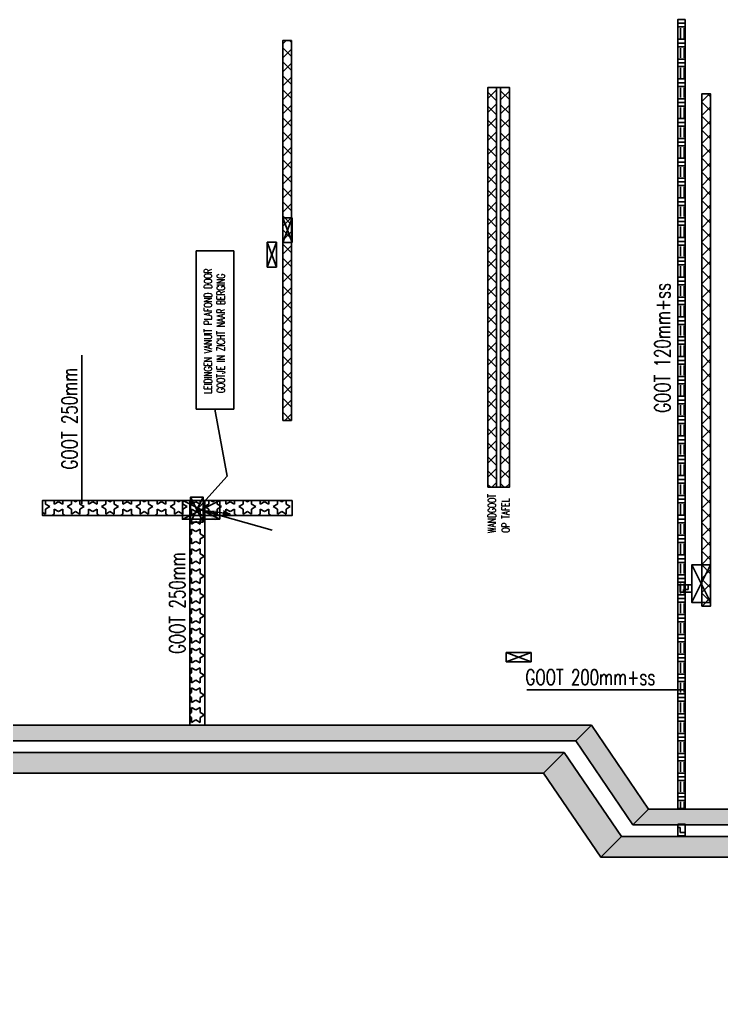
# Model space of a CAD drawing. Header units: millimetres. Extents: x -3262 to 109714, y 0 to 217318.
# Drawn here: x 76801 to 88041, y 189411 to 205065 of the extents above; entities that cross this region are included whole.
import ezdxf
from ezdxf.enums import TextEntityAlignment as Align

# ---------------------------------------------------------------- set-up
doc = ezdxf.new("R2010")
doc.units = ezdxf.units.MM
doc.header["$LTSCALE"] = 100
for name, color, linetype in [('ByLayer', 2, 'Continuous'), ('EL6131--_ENERGIEBEDR (1996)', 2, 'Continuous'), ('EL6131--_GEBOUWINST (1996)', 2, 'Continuous'), ('EL6131--_WG', 3, 'Continuous')]:
    doc.layers.add(name, color=color, linetype=linetype)
doc.styles.add('ROMANS', font='ROMANS', dxfattribs={"width": 0.7})

# ---------------------------------------------------------------- blocks, each defined once
blk = doc.blocks.new('*X111')
at = {"color": 0}
for p, q in [((36797, 13203), (36875, 13203)), ((36797, 13125), (36797, 13203)), ((36875, 13203), (36875, 13244)), ((36740, 13125), (36797, 13125)), ((36875, 13125), (36927, 13125)), ((36875, 13124), (36875, 13125))]:
    blk.add_line(p, q, dxfattribs=at)
blk = doc.blocks.new('NV-1')
at = {"layer": 'ByLayer'}
for p, q in [((0, 4), (7.91, 0)), ((0, 0), (7.91, 4))]:
    blk.add_line(p, q, dxfattribs=at)
blk.add_lwpolyline([(0, 0), (8, 0), (8, 4), (0, 4)], close=True, dxfattribs=at)
blk = doc.blocks.new('PIJL-UIT')
at = {"layer": 'ByLayer', "color": 2}
blk.add_line((0, 0), (2.92, 10.41), dxfattribs=at)
blk.add_solid([(3.23, 11.35), (1.51, 9.11), (3.24, 8.54)], dxfattribs=at)
blk = doc.blocks.new('*X112')
at = {"color": 0}
for p, q in [((40322, 24197), (40350, 24245)), ((40322, 24197), (40402, 24197)), ((40442, 24128), (40402, 24197)), ((40442, 24128), (40481, 24197)), ((40481, 24197), (40540, 24197)), ((40540, 24233), (40533, 24245)), ((40322, 24059), (40300, 24098)), ((40322, 24059), (40402, 24059)), ((40362, 23991), (40402, 24059)), ((40402, 23922), (40362, 23991)), ((40481, 24059), (40540, 24059)), ((40521, 23991), (40481, 24059)), ((40481, 23922), (40521, 23991)), ((40300, 23883), (40322, 23922)), ((40322, 23922), (40402, 23922)), ((40402, 23784), (40442, 23853)), ((40481, 23784), (40442, 23853)), ((40481, 23922), (40540, 23922)), ((40322, 23784), (40402, 23784)), ((40362, 23716), (40322, 23784)), ((40322, 23647), (40362, 23716)), ((40322, 23647), (40402, 23647)), ((40442, 23578), (40402, 23647)), ((40442, 23578), (40481, 23647)), ((40481, 23784), (40540, 23784)), ((40481, 23647), (40540, 23647)), ((40521, 23716), (40540, 23749)), ((40540, 23683), (40521, 23716)), ((40322, 23509), (40300, 23548)), ((40322, 23509), (40402, 23509)), ((40362, 23441), (40402, 23509)), ((40481, 23509), (40540, 23509)), ((40521, 23441), (40481, 23509)), ((40300, 23333), (40322, 23372)), ((40322, 23372), (40402, 23372)), ((40402, 23372), (40362, 23441)), ((40481, 23372), (40521, 23441)), ((40481, 23372), (40540, 23372)), ((40322, 23234), (40402, 23234)), ((40362, 23166), (40322, 23234)), ((40402, 23234), (40442, 23303)), ((40481, 23234), (40442, 23303)), ((40481, 23234), (40540, 23234)), ((40521, 23166), (40540, 23199)), ((40322, 23097), (40362, 23166)), ((40322, 23097), (40402, 23097)), ((40442, 23028), (40402, 23097)), ((40442, 23028), (40481, 23097)), ((40481, 23097), (40540, 23097)), ((40540, 23133), (40521, 23166)), ((40322, 22959), (40300, 22998)), ((40322, 22959), (40402, 22959)), ((40362, 22891), (40402, 22959)), ((40402, 22822), (40362, 22891)), ((40481, 22959), (40540, 22959)), ((40521, 22891), (40481, 22959)), ((40481, 22822), (40521, 22891)), ((40300, 22783), (40322, 22822)), ((40322, 22822), (40402, 22822)), ((40402, 22684), (40442, 22753)), ((40481, 22684), (40442, 22753)), ((40481, 22822), (40540, 22822)), ((40322, 22684), (40402, 22684)), ((40362, 22616), (40322, 22684)), ((40322, 22547), (40362, 22616)), ((40322, 22547), (40402, 22547)), ((40442, 22478), (40402, 22547)), ((40442, 22478), (40481, 22547)), ((40481, 22684), (40540, 22684)), ((40481, 22547), (40540, 22547)), ((40521, 22616), (40540, 22649)), ((40540, 22583), (40521, 22616)), ((40322, 22409), (40300, 22448)), ((40322, 22409), (40402, 22409)), ((40362, 22341), (40402, 22409)), ((40481, 22409), (40540, 22409)), ((40521, 22341), (40481, 22409)), ((40300, 22233), (40322, 22272)), ((40322, 22272), (40402, 22272)), ((40402, 22272), (40362, 22341)), ((40481, 22272), (40521, 22341)), ((40481, 22272), (40540, 22272)), ((40322, 22135), (40402, 22135)), ((40362, 22066), (40322, 22135)), ((40402, 22135), (40442, 22203)), ((40481, 22135), (40442, 22203)), ((40481, 22135), (40540, 22135)), ((40521, 22066), (40540, 22099)), ((40322, 21997), (40362, 22066)), ((40322, 21997), (40402, 21997)), ((40442, 21928), (40402, 21997)), ((40442, 21928), (40481, 21997)), ((40481, 21997), (40540, 21997)), ((40540, 22033), (40521, 22066)), ((40322, 21860), (40300, 21899)), ((40322, 21860), (40402, 21860)), ((40362, 21791), (40402, 21860)), ((40402, 21722), (40362, 21791)), ((40481, 21860), (40540, 21860)), ((40521, 21791), (40481, 21860)), ((40481, 21722), (40521, 21791)), ((40300, 21683), (40322, 21722)), ((40322, 21722), (40402, 21722)), ((40402, 21585), (40442, 21653)), ((40481, 21585), (40442, 21653)), ((40481, 21722), (40540, 21722)), ((40322, 21585), (40402, 21585)), ((40362, 21516), (40322, 21585)), ((40322, 21447), (40362, 21516)), ((40322, 21447), (40402, 21447)), ((40442, 21378), (40402, 21447)), ((40442, 21378), (40481, 21447)), ((40481, 21585), (40540, 21585)), ((40481, 21447), (40540, 21447)), ((40521, 21516), (40540, 21549)), ((40540, 21483), (40521, 21516)), ((40322, 21310), (40300, 21349)), ((40322, 21310), (40402, 21310)), ((40362, 21241), (40402, 21310)), ((40481, 21310), (40540, 21310)), ((40521, 21241), (40481, 21310)), ((40300, 21133), (40322, 21172)), ((40322, 21172), (40402, 21172)), ((40402, 21172), (40362, 21241)), ((40481, 21172), (40521, 21241)), ((40481, 21172), (40540, 21172)), ((40322, 21035), (40402, 21035)), ((40362, 20966), (40322, 21035)), ((40402, 21035), (40442, 21103)), ((40481, 21035), (40442, 21103)), ((40481, 21035), (40540, 21035)), ((40521, 20966), (40540, 20999)), ((40322, 20897), (40362, 20966)), ((40322, 20897), (40402, 20897)), ((40442, 20828), (40402, 20897)), ((40442, 20828), (40481, 20897)), ((40481, 20897), (40540, 20897)), ((40540, 20933), (40521, 20966)), ((40322, 20760), (40300, 20799)), ((40322, 20760), (40402, 20760)), ((40362, 20691), (40402, 20760)), ((40402, 20622), (40362, 20691)), ((40481, 20760), (40540, 20760)), ((40521, 20691), (40481, 20760)), ((40481, 20622), (40521, 20691)), ((40300, 20583), (40322, 20622)), ((40322, 20622), (40402, 20622)), ((40402, 20485), (40442, 20553)), ((40481, 20485), (40442, 20553)), ((40481, 20622), (40540, 20622)), ((40322, 20485), (40402, 20485)), ((40362, 20416), (40322, 20485)), ((40322, 20347), (40362, 20416)), ((40481, 20485), (40540, 20485)), ((40521, 20416), (40540, 20449)), ((40540, 20383), (40521, 20416)), ((40322, 20347), (40402, 20347)), ((40442, 20279), (40402, 20347)), ((40442, 20279), (40481, 20347)), ((40481, 20347), (40540, 20347))]:
    blk.add_line(p, q, dxfattribs=at)
blk = doc.blocks.new('*X113')
at = {"color": 0}
for p, q in [((40648, 17075), (40688, 17115)), ((40772, 16975), (40912, 17115)), ((40948, 16975), (40808, 17115)), ((40997, 16975), (41137, 17115)), ((41173, 16975), (41033, 17115)), ((41221, 16975), (41361, 17115)), ((41397, 16975), (41257, 17115)), ((41446, 16975), (41586, 17115)), ((41622, 16975), (41482, 17115)), ((41670, 16975), (41810, 17115)), ((41846, 16975), (41706, 17115)), ((41895, 16975), (42035, 17115)), ((42071, 16975), (41931, 17115)), ((42119, 16975), (42259, 17115)), ((42295, 16975), (42155, 17115)), ((42344, 16975), (42484, 17115)), ((42520, 16975), (42380, 17115)), ((42568, 16975), (42708, 17115)), ((42744, 16975), (42604, 17115)), ((42793, 16975), (42933, 17115)), ((42969, 16975), (42829, 17115)), ((43017, 16975), (43157, 17115)), ((43193, 16975), (43053, 17115)), ((43242, 16975), (43382, 17115)), ((43418, 16975), (43278, 17115)), ((43466, 16975), (43606, 17115)), ((43642, 16975), (43502, 17115)), ((43691, 16975), (43831, 17115)), ((43867, 16975), (43727, 17115)), ((43915, 16975), (44055, 17115)), ((44091, 16975), (43951, 17115)), ((44140, 16975), (44280, 17115)), ((44316, 16975), (44176, 17115)), ((44364, 16975), (44504, 17115)), ((44540, 16975), (44400, 17115)), ((44589, 16975), (44729, 17115)), ((44765, 16975), (44625, 17115)), ((44813, 16975), (44953, 17115)), ((44989, 16975), (44849, 17115)), ((45038, 16975), (45178, 17115)), ((45214, 16975), (45074, 17115)), ((45262, 16975), (45402, 17115)), ((45438, 16975), (45298, 17115)), ((45487, 16975), (45627, 17115)), ((45663, 16975), (45523, 17115)), ((45711, 16975), (45851, 17115)), ((45887, 16975), (45747, 17115)), ((45936, 16975), (46076, 17115)), ((46112, 16975), (45972, 17115)), ((46160, 16975), (46300, 17115)), ((46336, 16975), (46196, 17115)), ((46385, 16975), (46525, 17115)), ((46561, 16975), (46421, 17115)), ((46609, 16975), (46749, 17115)), ((46785, 16975), (46645, 17115)), ((46834, 16975), (46974, 17115)), ((47010, 16975), (46870, 17115)), ((40724, 16975), (40648, 17050))]:
    blk.add_line(p, q, dxfattribs=at)
blk = doc.blocks.new('*X114')
at = {"color": 0}
for p, q in [((40648, 16851), (40708, 16910)), ((40928, 16770), (40788, 16910)), ((40792, 16770), (40932, 16910)), ((41153, 16770), (41013, 16910)), ((41017, 16770), (41157, 16910)), ((41377, 16770), (41237, 16910)), ((41241, 16770), (41381, 16910)), ((41602, 16770), (41462, 16910)), ((41466, 16770), (41606, 16910)), ((41826, 16770), (41686, 16910)), ((41690, 16770), (41830, 16910)), ((42051, 16770), (41911, 16910)), ((41915, 16770), (42055, 16910)), ((42275, 16770), (42135, 16910)), ((42139, 16770), (42279, 16910)), ((42500, 16770), (42360, 16910)), ((42364, 16770), (42504, 16910)), ((42724, 16770), (42584, 16910)), ((42588, 16770), (42728, 16910)), ((42949, 16770), (42809, 16910)), ((42813, 16770), (42953, 16910)), ((43173, 16770), (43033, 16910)), ((43037, 16770), (43177, 16910)), ((43398, 16770), (43258, 16910)), ((43262, 16770), (43402, 16910)), ((43622, 16770), (43482, 16910)), ((43486, 16770), (43626, 16910)), ((43847, 16770), (43707, 16910)), ((43711, 16770), (43851, 16910)), ((44071, 16770), (43931, 16910)), ((43935, 16770), (44075, 16910)), ((44296, 16770), (44156, 16910)), ((44160, 16770), (44300, 16910)), ((44520, 16770), (44380, 16910)), ((44384, 16770), (44524, 16910)), ((44745, 16770), (44605, 16910)), ((44609, 16770), (44749, 16910)), ((44969, 16770), (44829, 16910)), ((44833, 16770), (44973, 16910)), ((45194, 16770), (45054, 16910)), ((45058, 16770), (45198, 16910)), ((45418, 16770), (45278, 16910)), ((45282, 16770), (45422, 16910)), ((45643, 16770), (45503, 16910)), ((45507, 16770), (45647, 16910)), ((45867, 16770), (45727, 16910)), ((45731, 16770), (45871, 16910)), ((46092, 16770), (45952, 16910)), ((45956, 16770), (46096, 16910)), ((46316, 16770), (46176, 16910)), ((46180, 16770), (46320, 16910)), ((46541, 16770), (46401, 16910)), ((46405, 16770), (46545, 16910)), ((46765, 16770), (46625, 16910)), ((46629, 16770), (46769, 16910)), ((46990, 16770), (46850, 16910)), ((46854, 16770), (46994, 16910)), ((40704, 16770), (40648, 16825))]:
    blk.add_line(p, q, dxfattribs=at)
blk = doc.blocks.new('*X115')
at = {"color": 0}
for p, q in [((38985, 13550), (38851, 13683)), ((38919, 13550), (39059, 13690)), ((39209, 13550), (39069, 13690)), ((39143, 13550), (39283, 13690)), ((39434, 13550), (39294, 13690)), ((39368, 13550), (39508, 13690)), ((39658, 13550), (39518, 13690)), ((39592, 13550), (39732, 13690)), ((39883, 13550), (39743, 13690)), ((39817, 13550), (39957, 13690)), ((40107, 13550), (39967, 13690)), ((40041, 13550), (40181, 13690)), ((40332, 13550), (40192, 13690)), ((40266, 13550), (40406, 13690)), ((40556, 13550), (40416, 13690)), ((40490, 13550), (40630, 13690)), ((40781, 13550), (40641, 13690)), ((40715, 13550), (40855, 13690)), ((41005, 13550), (40865, 13690)), ((40939, 13550), (41079, 13690)), ((41230, 13550), (41090, 13690)), ((41164, 13550), (41304, 13690)), ((41454, 13550), (41314, 13690)), ((41388, 13550), (41528, 13690)), ((41679, 13550), (41539, 13690)), ((41613, 13550), (41753, 13690)), ((41903, 13550), (41763, 13690)), ((41837, 13550), (41977, 13690)), ((42128, 13550), (41988, 13690)), ((42062, 13550), (42202, 13690)), ((42352, 13550), (42212, 13690)), ((42286, 13550), (42426, 13690)), ((42577, 13550), (42437, 13690)), ((42511, 13550), (42651, 13690)), ((42801, 13550), (42661, 13690)), ((42735, 13550), (42875, 13690)), ((43026, 13550), (42886, 13690)), ((42960, 13550), (43100, 13690)), ((43250, 13550), (43110, 13690)), ((43184, 13550), (43324, 13690)), ((43475, 13550), (43335, 13690)), ((43409, 13550), (43549, 13690)), ((43699, 13550), (43559, 13690)), ((43633, 13550), (43773, 13690)), ((43924, 13550), (43784, 13690)), ((43858, 13550), (43998, 13690)), ((44149, 13550), (44009, 13690)), ((44083, 13550), (44223, 13690)), ((44373, 13550), (44233, 13690)), ((44307, 13550), (44447, 13690)), ((44598, 13550), (44458, 13690)), ((44532, 13550), (44672, 13690)), ((44822, 13550), (44682, 13690)), ((44756, 13550), (44896, 13690)), ((45047, 13550), (44907, 13690)), ((44981, 13550), (45121, 13690)), ((45271, 13550), (45131, 13690)), ((45205, 13550), (45345, 13690)), ((45496, 13550), (45356, 13690)), ((45430, 13550), (45570, 13690)), ((45720, 13550), (45580, 13690)), ((45654, 13550), (45794, 13690)), ((45945, 13550), (45805, 13690)), ((45879, 13550), (46019, 13690)), ((46169, 13550), (46029, 13690)), ((46103, 13550), (46243, 13690)), ((46394, 13550), (46254, 13690)), ((46328, 13550), (46468, 13690)), ((46618, 13550), (46478, 13690)), ((46552, 13550), (46692, 13690)), ((46843, 13550), (46703, 13690)), ((46777, 13550), (46917, 13690)), ((47048, 13568), (46927, 13690)), ((47001, 13550), (47048, 13597))]:
    blk.add_line(p, q, dxfattribs=at)
blk = doc.blocks.new('*X116')
at = {"color": 0}
for p, q in [((41823, 20271), (41952, 20400)), ((41929, 20260), (41823, 20365)), ((42153, 20260), (42013, 20400)), ((42037, 20260), (42177, 20400)), ((42378, 20260), (42238, 20400)), ((42261, 20260), (42401, 20400)), ((42602, 20260), (42462, 20400)), ((42486, 20260), (42626, 20400)), ((42827, 20260), (42687, 20400)), ((42710, 20260), (42850, 20400)), ((43051, 20260), (42911, 20400)), ((42935, 20260), (43075, 20400)), ((43276, 20260), (43136, 20400)), ((43159, 20260), (43299, 20400)), ((43500, 20260), (43360, 20400)), ((43384, 20260), (43524, 20400)), ((43725, 20260), (43585, 20400)), ((43608, 20260), (43748, 20400)), ((43949, 20260), (43809, 20400)), ((43833, 20260), (43973, 20400)), ((44174, 20260), (44034, 20400)), ((44057, 20260), (44197, 20400)), ((44398, 20260), (44258, 20400)), ((44282, 20260), (44422, 20400)), ((44623, 20260), (44483, 20400)), ((44506, 20260), (44646, 20400)), ((44847, 20260), (44707, 20400)), ((44731, 20260), (44871, 20400)), ((45072, 20260), (44932, 20400)), ((44955, 20260), (45095, 20400)), ((45296, 20260), (45156, 20400)), ((45180, 20260), (45320, 20400)), ((45521, 20260), (45381, 20400)), ((45404, 20260), (45544, 20400)), ((45745, 20260), (45605, 20400)), ((45629, 20260), (45769, 20400)), ((45970, 20260), (45830, 20400)), ((45853, 20260), (45993, 20400)), ((46194, 20260), (46054, 20400)), ((46078, 20260), (46218, 20400)), ((46419, 20260), (46279, 20400)), ((46302, 20260), (46442, 20400)), ((46643, 20260), (46503, 20400)), ((46527, 20260), (46667, 20400)), ((46868, 20260), (46728, 20400)), ((46751, 20260), (46891, 20400)), ((47092, 20260), (46952, 20400)), ((46976, 20260), (47116, 20400)), ((47317, 20260), (47177, 20400)), ((47200, 20260), (47340, 20400)), ((47541, 20260), (47401, 20400)), ((47425, 20260), (47565, 20400)), ((47766, 20260), (47626, 20400)), ((47649, 20260), (47789, 20400)), ((47904, 20346), (47850, 20400)), ((47874, 20260), (47904, 20290))]:
    blk.add_line(p, q, dxfattribs=at)
blk = doc.blocks.new('*X117')
at = {"color": 0}
for p, q in [((35608, 14030), (35719, 14030)), ((35608, 13970), (35719, 13970)), ((35739, 13955), (35739, 14075)), ((35798, 13955), (35798, 14075)), ((35858, 13955), (35858, 14075)), ((35878, 14030), (36036, 14030)), ((35878, 13970), (36036, 13970)), ((36056, 13955), (36056, 14075)), ((36116, 13955), (36116, 14075)), ((36175, 13955), (36175, 14075)), ((36195, 14030), (36354, 14030)), ((36195, 13970), (36354, 13970)), ((36374, 13955), (36374, 14075)), ((36433, 13955), (36433, 14075)), ((36493, 13955), (36493, 14075)), ((36512, 14030), (36671, 14030)), ((36512, 13970), (36671, 13970)), ((36691, 13955), (36691, 14075)), ((36751, 13955), (36751, 14075)), ((36810, 13955), (36810, 14075)), ((36830, 14030), (36989, 14030)), ((36830, 13970), (36989, 13970)), ((37009, 13955), (37009, 14075)), ((37068, 13955), (37068, 14075)), ((37128, 13955), (37128, 14075)), ((37148, 14030), (37306, 14030)), ((37148, 13970), (37306, 13970)), ((37326, 13955), (37326, 14075)), ((37386, 13955), (37386, 14075)), ((37445, 13955), (37445, 14075)), ((37465, 14030), (37624, 14030)), ((37465, 13970), (37624, 13970)), ((37644, 13955), (37644, 14075)), ((37703, 13955), (37703, 14075)), ((37763, 13955), (37763, 14075)), ((37782, 14030), (37941, 14030)), ((37782, 13970), (37941, 13970)), ((37961, 13955), (37961, 14075)), ((38021, 13955), (38021, 14075)), ((38080, 13955), (38080, 14075)), ((38100, 14030), (38259, 14030)), ((38100, 13970), (38259, 13970)), ((38279, 13955), (38279, 14075)), ((38338, 13955), (38338, 14075)), ((38398, 13955), (38398, 14075)), ((38418, 14030), (38576, 14030)), ((38418, 13970), (38576, 13970)), ((38596, 13955), (38596, 14075)), ((38656, 13955), (38656, 14075)), ((38715, 13955), (38715, 14075)), ((38735, 14030), (38894, 14030)), ((38735, 13970), (38894, 13970)), ((38914, 13955), (38914, 14075)), ((38973, 13955), (38973, 14075)), ((39033, 13955), (39033, 14075)), ((39052, 14030), (39192, 14030)), ((39052, 13970), (39192, 13970))]:
    blk.add_line(p, q, dxfattribs=at)
blk = doc.blocks.new('PIJL-IN')
at = {"layer": 'ByLayer', "color": 2}
blk.add_line((-3.08, -10.72), (-0.16, -0.31), dxfattribs=at)
blk.add_solid([(0, 0), (-1.71, -2.24), (0.01, -2.81)], dxfattribs=at)
blk = doc.blocks.new('*X120')
at = {"color": 0}
for p, q in [((36989, 21860), (37068, 21860)), ((37028, 21791), (36989, 21860)), ((36989, 21722), (37028, 21791)), ((37068, 21860), (37083, 21886)), ((37147, 21860), (37132, 21886)), ((37147, 21860), (37227, 21860)), ((37187, 21791), (37227, 21860)), ((37227, 21722), (37187, 21791)), ((37306, 21860), (37386, 21860)), ((37346, 21791), (37306, 21860)), ((37306, 21722), (37346, 21791)), ((37386, 21860), (37401, 21886)), ((37465, 21860), (37450, 21886)), ((37465, 21860), (37544, 21860)), ((37505, 21791), (37544, 21860)), ((37544, 21722), (37505, 21791)), ((37624, 21860), (37703, 21860)), ((37663, 21791), (37624, 21860)), ((37624, 21722), (37663, 21791)), ((37703, 21860), (37718, 21886)), ((37782, 21860), (37767, 21886)), ((37782, 21860), (37862, 21860)), ((37822, 21791), (37862, 21860)), ((37862, 21722), (37822, 21791)), ((37941, 21860), (38021, 21860)), ((37981, 21791), (37941, 21860)), ((37941, 21722), (37981, 21791)), ((38021, 21860), (38036, 21886)), ((38100, 21860), (38085, 21886)), ((38100, 21860), (38179, 21860)), ((38140, 21791), (38179, 21860)), ((38179, 21722), (38140, 21791)), ((38259, 21860), (38338, 21860)), ((38298, 21791), (38259, 21860)), ((38259, 21722), (38298, 21791)), ((38338, 21860), (38353, 21886)), ((38417, 21860), (38402, 21886)), ((38417, 21860), (38497, 21860)), ((38457, 21791), (38497, 21860)), ((38497, 21722), (38457, 21791)), ((38576, 21860), (38656, 21860)), ((38616, 21791), (38576, 21860)), ((38576, 21722), (38616, 21791)), ((38656, 21860), (38671, 21886)), ((38735, 21860), (38720, 21886)), ((38735, 21860), (38814, 21860)), ((38775, 21791), (38814, 21860)), ((38814, 21722), (38775, 21791)), ((38894, 21860), (38973, 21860)), ((38933, 21791), (38894, 21860)), ((38894, 21722), (38933, 21791)), ((38973, 21860), (38988, 21886)), ((39052, 21860), (39037, 21886)), ((39052, 21860), (39132, 21860)), ((39092, 21791), (39132, 21860)), ((39132, 21722), (39092, 21791)), ((39211, 21860), (39291, 21860)), ((39251, 21791), (39211, 21860)), ((39211, 21722), (39251, 21791)), ((39291, 21860), (39306, 21886)), ((39370, 21860), (39355, 21886)), ((39370, 21860), (39449, 21860)), ((39410, 21791), (39449, 21860)), ((39449, 21722), (39410, 21791)), ((39529, 21860), (39608, 21860)), ((39568, 21791), (39529, 21860)), ((39529, 21722), (39568, 21791)), ((39608, 21860), (39623, 21886)), ((39687, 21860), (39672, 21886)), ((39687, 21860), (39767, 21860)), ((39727, 21791), (39767, 21860)), ((39767, 21722), (39727, 21791)), ((39846, 21860), (39926, 21860)), ((39886, 21791), (39846, 21860)), ((39846, 21722), (39886, 21791)), ((39926, 21860), (39941, 21886)), ((40005, 21860), (39990, 21886)), ((40005, 21860), (40084, 21860)), ((40045, 21791), (40084, 21860)), ((40084, 21722), (40045, 21791)), ((40164, 21860), (40243, 21860)), ((40203, 21791), (40164, 21860)), ((40164, 21722), (40203, 21791)), ((40243, 21860), (40258, 21886)), ((40322, 21860), (40307, 21886)), ((40322, 21860), (40402, 21860)), ((40362, 21791), (40402, 21860)), ((40402, 21722), (40362, 21791)), ((40481, 21860), (40540, 21860)), ((40521, 21791), (40481, 21860)), ((40481, 21722), (40521, 21791)), ((36945, 21646), (36949, 21653)), ((36953, 21646), (36949, 21653)), ((36989, 21722), (37068, 21722)), ((37108, 21653), (37068, 21722)), ((37108, 21653), (37147, 21722)), ((37147, 21722), (37227, 21722)), ((37262, 21646), (37267, 21653)), ((37271, 21646), (37267, 21653)), ((37306, 21722), (37386, 21722)), ((37425, 21653), (37386, 21722)), ((37425, 21653), (37465, 21722)), ((37465, 21722), (37544, 21722)), ((37580, 21646), (37584, 21653)), ((37588, 21646), (37584, 21653)), ((37624, 21722), (37703, 21722)), ((37743, 21653), (37703, 21722)), ((37743, 21653), (37782, 21722)), ((37782, 21722), (37862, 21722)), ((37897, 21646), (37902, 21653)), ((37906, 21646), (37902, 21653)), ((37941, 21722), (38021, 21722)), ((38060, 21653), (38021, 21722)), ((38060, 21653), (38100, 21722)), ((38100, 21722), (38179, 21722)), ((38215, 21646), (38219, 21653)), ((38223, 21646), (38219, 21653)), ((38259, 21722), (38338, 21722)), ((38378, 21653), (38338, 21722)), ((38378, 21653), (38417, 21722)), ((38417, 21722), (38497, 21722)), ((38532, 21646), (38537, 21653)), ((38541, 21646), (38537, 21653)), ((38576, 21722), (38656, 21722)), ((38695, 21653), (38656, 21722)), ((38695, 21653), (38735, 21722)), ((38735, 21722), (38814, 21722)), ((38850, 21646), (38854, 21653)), ((38858, 21646), (38854, 21653)), ((38894, 21722), (38973, 21722)), ((39013, 21653), (38973, 21722)), ((39013, 21653), (39052, 21722)), ((39052, 21722), (39132, 21722)), ((39167, 21646), (39172, 21653)), ((39176, 21646), (39172, 21653)), ((39211, 21722), (39291, 21722)), ((39330, 21653), (39291, 21722)), ((39330, 21653), (39370, 21722)), ((39370, 21722), (39449, 21722)), ((39485, 21646), (39489, 21653)), ((39493, 21646), (39489, 21653)), ((39529, 21722), (39608, 21722)), ((39648, 21653), (39608, 21722)), ((39648, 21653), (39687, 21722)), ((39687, 21722), (39767, 21722)), ((39802, 21646), (39807, 21653)), ((39811, 21646), (39807, 21653)), ((39846, 21722), (39926, 21722)), ((39965, 21653), (39926, 21722)), ((39965, 21653), (40005, 21722)), ((40005, 21722), (40084, 21722)), ((40120, 21646), (40124, 21653)), ((40128, 21646), (40124, 21653)), ((40164, 21722), (40243, 21722)), ((40283, 21653), (40243, 21722)), ((40283, 21653), (40322, 21722)), ((40322, 21722), (40402, 21722)), ((40437, 21646), (40442, 21653)), ((40446, 21646), (40442, 21653)), ((40481, 21722), (40540, 21722))]:
    blk.add_line(p, q, dxfattribs=at)
blk = doc.blocks.new('*X121')
at = {"color": 0}
for p, q in [((39192, 14030), (39211, 14030)), ((39192, 13970), (39211, 13970)), ((39231, 13955), (39231, 14075)), ((39291, 13955), (39291, 14075)), ((39350, 13955), (39350, 14075)), ((39370, 14030), (39529, 14030)), ((39370, 13970), (39529, 13970)), ((39549, 13955), (39549, 14075)), ((39608, 13955), (39608, 14075)), ((39668, 13955), (39668, 14075)), ((39688, 14030), (39846, 14030)), ((39688, 13970), (39846, 13970)), ((39866, 13955), (39866, 14075)), ((39926, 13955), (39926, 14075)), ((39985, 13955), (39985, 14075)), ((40005, 14030), (40164, 14030)), ((40005, 13970), (40164, 13970)), ((40184, 13955), (40184, 14075)), ((40243, 13955), (40243, 14075)), ((40303, 13955), (40303, 14075)), ((40322, 14030), (40481, 14030)), ((40322, 13970), (40481, 13970)), ((40501, 13955), (40501, 14075)), ((40561, 13955), (40561, 14075)), ((40620, 13955), (40620, 14075)), ((40640, 14030), (40799, 14030)), ((40640, 13970), (40799, 13970)), ((40819, 13955), (40819, 14075)), ((40878, 13955), (40878, 14075)), ((40938, 13955), (40938, 14075)), ((40958, 14030), (41116, 14030)), ((40958, 13970), (41116, 13970)), ((41136, 13955), (41136, 14075)), ((41196, 13955), (41196, 14075)), ((41255, 13955), (41255, 14075)), ((41275, 14030), (41434, 14030)), ((41275, 13970), (41434, 13970)), ((41454, 13955), (41454, 14075)), ((41513, 13955), (41513, 14075)), ((41573, 13955), (41573, 14075)), ((41592, 14030), (41751, 14030)), ((41592, 13970), (41751, 13970)), ((41771, 13955), (41771, 14075)), ((41831, 13955), (41831, 14075)), ((41890, 13955), (41890, 14075)), ((41910, 14030), (42069, 14030)), ((41910, 13970), (42069, 13970)), ((42089, 13955), (42089, 14075)), ((42148, 13955), (42148, 14075)), ((42208, 13955), (42208, 14075)), ((42228, 14030), (42386, 14030)), ((42228, 13970), (42386, 13970)), ((42406, 13955), (42406, 14075)), ((42466, 13955), (42466, 14075)), ((42525, 13955), (42525, 14075)), ((42545, 14030), (42704, 14030)), ((42545, 13970), (42704, 13970)), ((42724, 13955), (42724, 14075)), ((42783, 13955), (42783, 14075)), ((42843, 13955), (42843, 14075)), ((42862, 14030), (43021, 14030)), ((42862, 13970), (43021, 13970)), ((43041, 13955), (43041, 14075)), ((43101, 13955), (43101, 14075)), ((43160, 13955), (43160, 14075)), ((43180, 14030), (43339, 14030)), ((43180, 13970), (43339, 13970)), ((43359, 13955), (43359, 14075)), ((43418, 13955), (43418, 14075)), ((43478, 13955), (43478, 14075)), ((43498, 14030), (43656, 14030)), ((43498, 13970), (43656, 13970)), ((43676, 13955), (43676, 14075)), ((43736, 13955), (43736, 14075)), ((43795, 13955), (43795, 14075)), ((43815, 14030), (43974, 14030)), ((43815, 13970), (43974, 13970)), ((43994, 13955), (43994, 14075)), ((44053, 13955), (44053, 14075)), ((44113, 13955), (44113, 14075)), ((44132, 14030), (44291, 14030)), ((44132, 13970), (44291, 13970)), ((44311, 13955), (44311, 14075)), ((44371, 13955), (44371, 14075)), ((44430, 13955), (44430, 14075)), ((44450, 14030), (44609, 14030)), ((44450, 13970), (44609, 13970)), ((44629, 13955), (44629, 14075)), ((44688, 13955), (44688, 14075)), ((44748, 13955), (44748, 14075)), ((44768, 14030), (44926, 14030)), ((44768, 13970), (44926, 13970)), ((44946, 13955), (44946, 14075)), ((45006, 13955), (45006, 14075)), ((45065, 13955), (45065, 14075)), ((45085, 14030), (45244, 14030)), ((45085, 13970), (45244, 13970)), ((45264, 13955), (45264, 14075)), ((45323, 13955), (45323, 14075)), ((45383, 13955), (45383, 14075)), ((45402, 14030), (45561, 14030)), ((45402, 13970), (45561, 13970)), ((45581, 13955), (45581, 14075)), ((45641, 13955), (45641, 14075)), ((45700, 13955), (45700, 14075)), ((45720, 14030), (45879, 14030)), ((45720, 13970), (45879, 13970)), ((45899, 13955), (45899, 14075)), ((45958, 13955), (45958, 14075)), ((46018, 13955), (46018, 14075)), ((46038, 14030), (46196, 14030)), ((46038, 13970), (46196, 13970)), ((46216, 13955), (46216, 14075)), ((46276, 13955), (46276, 14075)), ((46335, 13955), (46335, 14075)), ((46355, 14030), (46514, 14030)), ((46355, 13970), (46514, 13970)), ((46534, 13955), (46534, 14075)), ((46593, 13955), (46593, 14075)), ((46653, 13955), (46653, 14075)), ((46672, 14030), (46831, 14030)), ((46672, 13970), (46831, 13970)), ((46851, 13955), (46851, 14075)), ((46911, 13955), (46911, 14075)), ((46970, 13955), (46970, 14075)), ((46990, 14030), (47149, 14030)), ((46990, 13970), (47149, 13970)), ((47169, 13955), (47169, 14075)), ((47228, 13955), (47228, 14075)), ((47288, 13955), (47288, 14075)), ((47308, 14030), (47466, 14030)), ((47308, 13970), (47466, 13970)), ((47486, 13955), (47486, 14075)), ((47546, 13955), (47546, 14075)), ((47605, 13955), (47605, 14075)), ((47625, 14030), (47784, 14030)), ((47625, 13970), (47784, 13970)), ((47804, 13955), (47804, 14075)), ((47863, 13955), (47863, 14075)), ((47923, 13955), (47923, 14075)), ((47942, 14030), (48101, 14030)), ((47942, 13970), (48101, 13970)), ((48121, 13955), (48121, 14075)), ((48181, 13955), (48181, 14075))]:
    blk.add_line(p, q, dxfattribs=at)
blk = doc.blocks.new('E00112')
at = {"color": 0, "linetype": 'Continuous'}
for p, q in [((0, 1), (-1, 1)), ((-1, 1), (-1, 0)), ((-1, 0), (0, 1)), ((-1, 1), (0, 0)), ((0, 0), (0, 1)), ((-1, 0), (0, 0))]:
    blk.add_line(p, q, dxfattribs=at)

msp = doc.modelspace()

# ---------------------------------------------------------------- hatches: boundary and pattern name
at = {"layer": 'EL6131--_ENERGIEBEDR (1996)', "linetype": 'Continuous'}
h = msp.add_hatch(dxfattribs=at)
h.set_pattern_fill('STARS', color=1, scale=25)
h.paths.add_polyline_path([(94762, 190179), (94762, 189929), (92033, 189929), (92033, 192176), (86623, 192176), (86873, 192426), (92283, 192426), (92283, 190179)])
h.paths.add_polyline_path([(86623, 192176), (86873, 192426), (85959, 193768), (85709, 193518)])
h.paths.add_polyline_path([(85959, 193768), (85709, 193518), (69033, 193518), (68783, 193768)])
h.paths.add_polyline_path([(68783, 193768), (67869, 192434), (68119, 192184), (69033, 193518)])
h.paths.add_polyline_path([(67869, 192434), (68119, 192184), (64646, 192184), (64646, 192434)])
h.paths.add_polyline_path([(59969, 189929), (59969, 190127), (62446, 190127), (62446, 192384), (64646, 192384), (64646, 192184), (62646, 192184), (62646, 189929)])
h = msp.add_hatch(dxfattribs=at)
h.set_pattern_fill('ZIGZAG', color=1, scale=25)
h.set_pattern_definition([(0, (0, 0), (79.375, 79.375), [79.375, -79.375]), (90, (79.375, 0), (-79.375, 79.375), [79.375, -79.375])])
h.paths.add_polyline_path([(94666, 189741), (94666, 189411), (91246, 189411), (91246, 191659), (86107, 191659), (86439, 191989), (91576, 191989), (91576, 189741)])
h.paths.add_polyline_path([(85522, 193331), (86439, 191989), (86107, 191659), (85192, 193001)])
h.paths.add_polyline_path([(69220, 193331), (85522, 193331), (85192, 193001), (69550, 193001)])
h.paths.add_polyline_path([(68306, 191997), (69220, 193331), (69550, 193001), (68636, 191667)])
h.paths.add_polyline_path([(60066, 189411), (60066, 189741), (63148, 189741), (63148, 191997), (68306, 191997), (68636, 191667), (63478, 191667), (63478, 189411)])

# ---------------------------------------------------------------- linework, layer by layer
at = {"layer": 'EL6131--_ENERGIEBEDR (1996)', "color": 1, "linetype": 'Continuous'}
for p, q in [((77797, 197311), (77797, 199694)), ((87430, 194335), (84923, 194335))]:
    msp.add_line(p, q, dxfattribs=at)
at = {"layer": 'EL6131--_ENERGIEBEDR (1996)'}
for points in [[(87460, 205065), (87460, 196018), (87340, 196018), (87340, 205065)], [(77171, 197366), (81166, 197366), (81166, 197126), (77171, 197126)], [(79769, 197366), (79769, 193768), (79529, 193768), (79529, 197366)], [(87460, 196018), (87460, 192434), (87340, 192434), (87340, 196018)], [(87379, 195898), (87566, 195898), (87566, 196018), (87379, 196018)], [(85959, 193768), (85709, 193518), (69033, 193518), (68783, 193768)], [(86623, 192176), (86873, 192426), (85959, 193768), (85709, 193518)], [(69220, 193331), (85522, 193331), (85192, 193001), (69550, 193001)], [(85522, 193331), (86439, 191989), (86107, 191659), (85192, 193001)], [(94762, 190179), (94762, 189929), (92033, 189929), (92033, 192176), (86623, 192176), (86873, 192426), (92283, 192426), (92283, 190179)], [(87340, 192184), (87340, 191997), (87460, 191997), (87460, 192184)], [(94666, 189741), (94666, 189411), (91246, 189411), (91246, 191659), (86107, 191659), (86439, 191989), (91576, 191989), (91576, 189741)]]:
    msp.add_lwpolyline(points, close=True, dxfattribs=at)
at = {"layer": 'EL6131--_GEBOUWINST (1996)', "color": 2, "linetype": 'Continuous'}
for p, q in [((84441, 203979), (84441, 197579)), ((84441, 203979), (84505, 203979)), ((84505, 203979), (84505, 197579)), ((84441, 197579), (84505, 197579))]:
    msp.add_line(p, q, dxfattribs=at)
at = {"layer": 'EL6131--_GEBOUWINST (1996)', "color": 1, "linetype": 'Continuous'}
for p in [(79930, 198831), (79639, 197219)]:
    msp.add_line(p, (80126, 197757), dxfattribs=at)
at = {"layer": 'EL6131--_GEBOUWINST (1996)', "color": 2, "linetype": 'Continuous'}
for points in [[(81016, 198649), (81016, 204730), (81156, 204730), (81156, 198649)], [(84301, 197579), (84301, 203979), (84441, 203979), (84441, 197579)], [(84505, 197579), (84505, 203979), (84645, 203979), (84645, 197579)], [(87726, 195677), (87726, 203874), (87866, 203874), (87866, 195677)]]:
    msp.add_lwpolyline(points, close=True, dxfattribs=at)
at = {"layer": 'EL6131--_GEBOUWINST (1996)', "color": 3, "linetype": 'Continuous'}
msp.add_lwpolyline([(80230, 198831), (80230, 201362), (79630, 201362), (79630, 198831), (80230, 198831)], dxfattribs=at)

# ---------------------------------------------------------------- block references
at = {"layer": 'EL6131--_ENERGIEBEDR (1996)', "color": 1, "linetype": 'Continuous'}
for name, p, rotation in [('*X121', (101415, 156826), 90), ('*X112', (101415, 156826), 90), ('*X120', (101415, 156826), 90), ('*X117', (101415, 156826), 90), ('*X111', (124306, 209143), 180), ('*X111', (100585, 155256), 90)]:
    msp.add_blockref(name, p, dxfattribs=dict(at, rotation=rotation))
at = {"layer": 'EL6131--_ENERGIEBEDR (1996)', "color": 2, "linetype": 'Continuous', "xscale": -75, "yscale": 75, "zscale": 75}
msp.add_blockref('NV-1', (80009, 197066), dxfattribs=at)
at = {"layer": 'EL6131--_ENERGIEBEDR (1996)', "color": 1, "linetype": 'Continuous', "xscale": 100, "yscale": 100, "zscale": 100, "rotation": 90}
msp.add_blockref('PIJL-UIT', (80848, 196893), dxfattribs=at)
at = {"layer": 'EL6131--_ENERGIEBEDR (1996)', "color": 2, "linetype": 'Continuous', "xscale": -75, "yscale": 75, "zscale": 75, "rotation": 90}
msp.add_blockref('NV-1', (87866, 196334), dxfattribs=at)
at = {"layer": 'EL6131--_GEBOUWINST (1996)', "color": 1, "linetype": 'Continuous', "rotation": 90}
for name, p in [('*X116', (101415, 156826)), ('*X113', (101415, 156931)), ('*X114', (101415, 156931)), ('*X115', (101415, 156826))]:
    msp.add_blockref(name, p, dxfattribs=at)
at = {"layer": 'EL6131--_GEBOUWINST (1996)', "color": 2, "linetype": 'Continuous', "xscale": 50, "yscale": 50, "zscale": 50}
for name, p, rotation in [('NV-1', (79739, 197022), 90), ('PIJL-IN', (80191, 197146), 278.487772981763)]:
    msp.add_blockref(name, p, dxfattribs=dict(at, rotation=rotation))
at = {"layer": 'EL6131--_WG', "xscale": 150, "yscale": 400, "zscale": 150}
for p in [(81166, 201494), (80916, 201103)]:
    msp.add_blockref('E00112', p, dxfattribs=at)
at = {"layer": 'EL6131--_WG', "xscale": 150, "yscale": 400, "zscale": 150, "rotation": 270}
msp.add_blockref('E00112', (84593, 194783), dxfattribs=at)

# ---------------------------------------------------------------- texts
at = {"layer": 'EL6131--_ENERGIEBEDR (1996)', "color": 1, "linetype": 'Continuous', "style": 'ROMANS', "width": 0.7}
for s, p in [('GOOT 120mm+ss', (87221, 198771)), ('GOOT 250mm', (77726, 197863)), ('GOOT 250mm', (79451, 194910))]:
    msp.add_text(s, height=250, rotation=90, dxfattribs=at).set_placement(p)
msp.add_text('GOOT 200mm+ss', height=250, dxfattribs=at).set_placement((84904, 194413))
at = {"layer": 'EL6131--_GEBOUWINST (1996)', "color": 1, "linetype": 'Continuous', "style": 'ROMANS', "width": 0.7}
for s, p in [('LEIDINGEN VANUIT PLAFOND DOOR', (79819, 200078)), ('GOOTJE IN ZICHT NAAR BERGING', (80025, 200042)), ('WANDGOOT', (84365, 197160)), ('OP TAFEL', (84585, 197127))]:
    msp.add_text(s, height=125, rotation=90, dxfattribs=at).set_placement(p, align=Align.MIDDLE)

doc.saveas('drawing.dxf')
